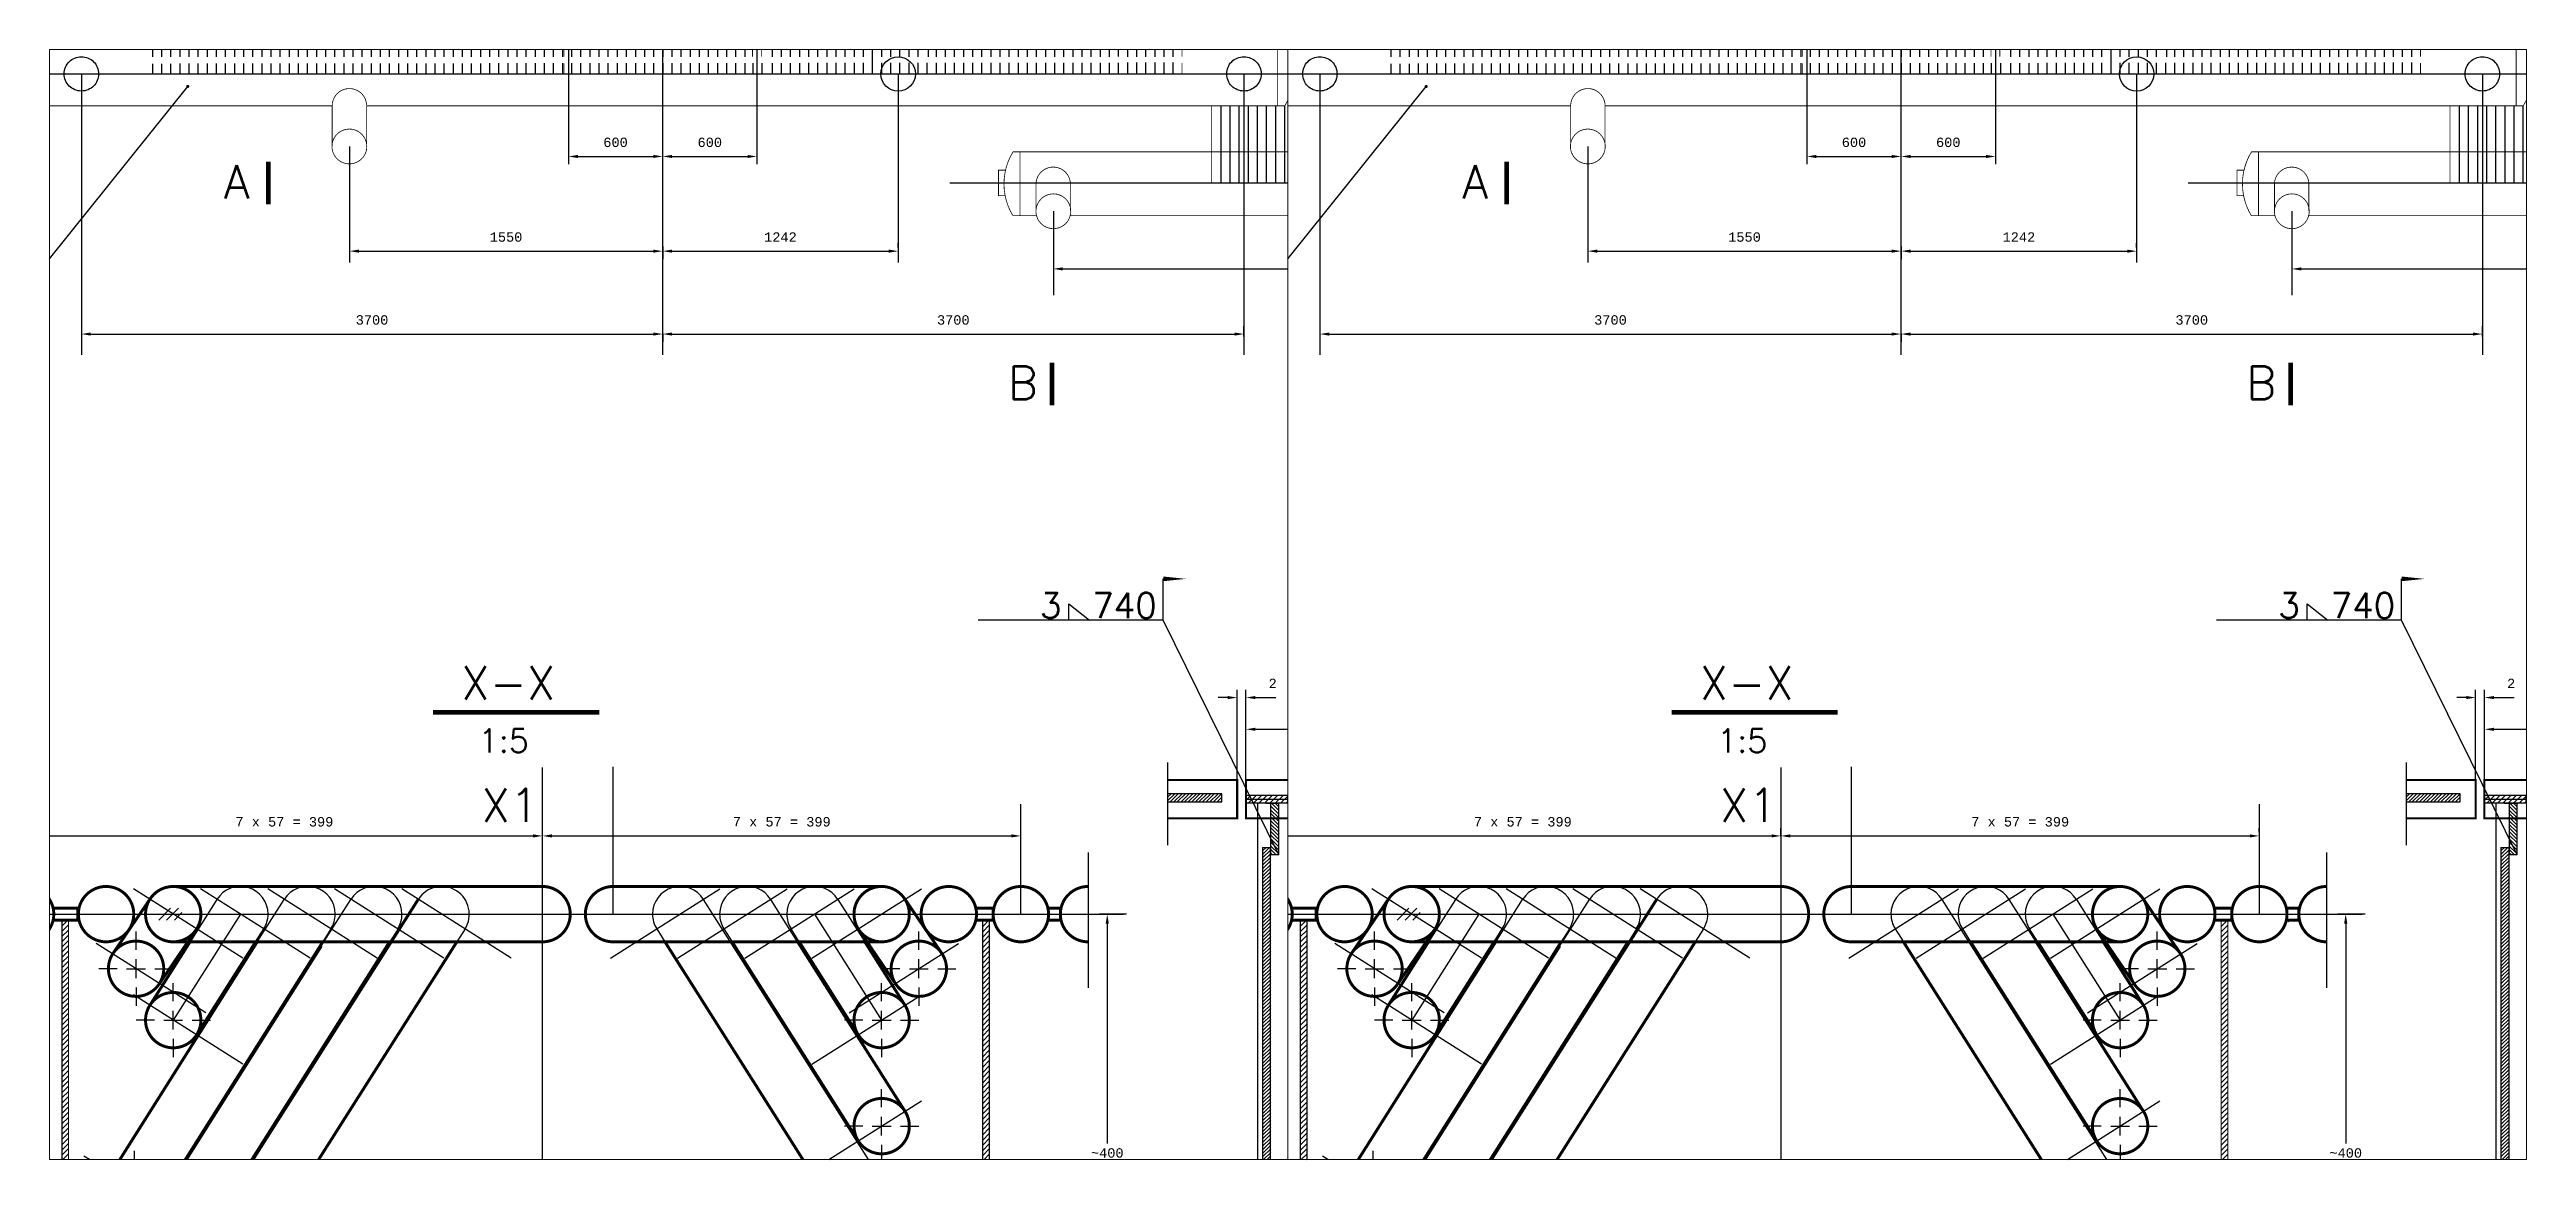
# Paper-space layout 'Arkusz1' of a CAD drawing. Extents: x -46 to 472, y -47 to 186.
# The model-space entities are those that its viewports show. They can reach past a viewport. Long polylines and large blocks are cut down to what shows.
import ezdxf
from ezdxf.enums import TextEntityAlignment as Align

# ---------------------------------------------------------------- set-up
doc = ezdxf.new("R2010")
doc.units = 0
doc.header["$MEASUREMENT"] = 0
doc.header["$PDMODE"] = 3
doc.linetypes.add('CENTERX2', pattern=[100, 62.5, -12.5, 12.5, -12.5])
doc.linetypes.add('DASHEDX2', pattern=[1.5, 1, -0.5])
doc.layers.get('0').update_dxf_attribs({"linetype": 'CONTINUOUS'})
doc.layers.get('DEFPOINTS').update_dxf_attribs({"linetype": 'CONTINUOUS'})
for name, color, linetype in [('LINIE', 7, 'DASHEDX2'), ('NUMERY-ODN', 2, 'CONTINUOUS'), ('PRZEKROJE', 4, 'CONTINUOUS'), ('ROZWINIECIE', 3, 'CONTINUOUS'), ('RURKI', 4, 'CONTINUOUS'), ('WYMIAR1', 7, 'CONTINUOUS'), ('X-X', 1, 'CONTINUOUS')]:
    doc.layers.add(name, color=color, linetype=linetype)
doc.styles.add('MONOTXT', font='monotxt')
doc.styles.add('ROMANS', font='romans')
doc.styles.get("Standard").update_dxf_attribs({"font": 'romans.shx'})
doc.dimstyles.new('KWA', dxfattribs={"dimscale": 20, "dimtxt": 3, "dimasz": 3, "dimexe": 2.5, "dimexo": 2.5, "dimgap": 1.5, "dimtad": 0, "dimtih": 1, "dimtoh": 1, "dimdsep": 46, "dimtxsty": 'Standard', "dimcen": -3, "dimdle": 1.25, "dimadec": 0, "dimazin": 0, "dimtfac": 0.75, "dimtofl": 0, "dimtmove": 2, "dimatfit": 3, "dimfxl": 0, "dimtvp": 1.5, "dimtolj": 1, "dimtzin": 12, "dimarcsym": 0})

# ---------------------------------------------------------------- blocks, each defined once
blk = doc.blocks.new('*X10')
at = {"color": 0, "linetype": 'Continuous'}
for p, q in [((20515.4, 2345), (20525.4, 2355)), ((20522.1, 2345), (20532.1, 2355)), ((20528.7, 2345), (20535, 2351.3))]:
    blk.add_line(p, q, dxfattribs=at)
blk = doc.blocks.new('*X11')
at = {"color": 0, "linetype": 'Continuous'}
for p, q in [((23824, 1990), (23854, 2020)), ((23824, 2005), (23839, 2020)), ((23824, 1975), (23859, 2009)), ((23824, 1960), (23859, 1994)), ((23824, 1944), (23859, 1979)), ((23824, 1929), (23859, 1964)), ((23824, 1914), (23859, 1948)), ((23824, 1898), (23859, 1933)), ((23824, 1883), (23859, 1918)), ((23824, 1868), (23859, 1902)), ((23824, 1853), (23859, 1887)), ((23824, 1837), (23859, 1872)), ((23824, 1822), (23859, 1857)), ((23824, 1807), (23859, 1841)), ((23824, 1791), (23859, 1826)), ((23824, 1776), (23859, 1811)), ((23824, 1761), (23859, 1795)), ((23824, 1745), (23859, 1780)), ((23824, 1730), (23859, 1765)), ((23824, 1715), (23859, 1750)), ((23824, 1700), (23859, 1734)), ((23824, 1684), (23859, 1719)), ((23824, 1669), (23859, 1704)), ((23824, 1654), (23859, 1688)), ((23824, 1638), (23859, 1673)), ((23824, 1623), (23859, 1658)), ((23824, 1608), (23859, 1642)), ((23824, 1593), (23859, 1627)), ((23824, 1577), (23859, 1612)), ((23824, 1562), (23859, 1597)), ((23824, 1547), (23859, 1581)), ((23824, 1531), (23859, 1566)), ((23824, 1516), (23859, 1551)), ((23824, 1501), (23859, 1535)), ((23824, 1486), (23859, 1520)), ((23824, 1470), (23859, 1505)), ((23824, 1455), (23859, 1490)), ((23824, 1440), (23859, 1474)), ((23824, 1424), (23859, 1459)), ((23824, 1409), (23859, 1444)), ((23824, 1394), (23859, 1428)), ((23824, 1379), (23859, 1413)), ((23824, 1363), (23859, 1398)), ((23824, 1348), (23859, 1383)), ((23824, 1333), (23859, 1367)), ((23824, 1317), (23859, 1352)), ((23824, 1302), (23859, 1337)), ((23824, 1287), (23859, 1321)), ((23824, 1272), (23859, 1306)), ((23824, 1256), (23859, 1291)), ((23824, 1241), (23859, 1276)), ((23824, 1226), (23859, 1260)), ((23824, 1210), (23859, 1245)), ((23824, 1195), (23859, 1230)), ((23824, 1180), (23859, 1214)), ((23824, 1164), (23859, 1199)), ((23824, 1149), (23859, 1184)), ((23824, 1134), (23859, 1168)), ((23824, 1119), (23859, 1153)), ((23824, 1103), (23859, 1138)), ((23824, 1088), (23859, 1123)), ((23824, 1073), (23859, 1107)), ((23824, 1057), (23859, 1092)), ((23824, 1042), (23859, 1077)), ((23824, 1027), (23859, 1061)), ((23824, 1012), (23859, 1046)), ((23824, 996), (23859, 1031)), ((23824, 981), (23859, 1016)), ((23824, 966), (23859, 1000)), ((23824, 950), (23859, 985)), ((23824, 935), (23859, 970)), ((23824, 920), (23859, 954)), ((23824, 905), (23859, 939)), ((23824, 889), (23859, 924)), ((23824, 874), (23859, 909)), ((23824, 859), (23859, 893)), ((23824, 843), (23859, 878)), ((23824, 828), (23859, 863)), ((23824, 813), (23859, 847)), ((23824, 798), (23859, 832)), ((23824, 782), (23859, 817)), ((23824, 767), (23859, 802)), ((23824, 752), (23859, 786)), ((23824, 736), (23859, 771)), ((23824, 721), (23859, 756)), ((23824, 706), (23859, 740)), ((23824, 690), (23859, 725)), ((23824, 675), (23859, 710)), ((23824, 660), (23859, 695)), ((23824, 645), (23859, 679)), ((23824, 629), (23859, 664)), ((23824, 614), (23859, 649)), ((23824, 599), (23859, 633)), ((23824, 583), (23859, 618)), ((23824, 568), (23859, 603)), ((23824, 553), (23859, 587)), ((23824, 538), (23859, 572)), ((23824, 522), (23859, 557)), ((23824, 507), (23859, 542)), ((23824, 492), (23859, 526)), ((23824, 476), (23859, 511)), ((23824, 461), (23859, 496)), ((23824, 446), (23859, 480)), ((23824, 431), (23859, 465)), ((23824, 415), (23859, 450)), ((23824, 400), (23859, 435)), ((23824, 385), (23859, 419)), ((23824, 369), (23859, 404)), ((23826, 356), (23859, 389)), ((23842, 356), (23859, 373)), ((23857, 356), (23859, 358))]:
    blk.add_line(p, q, dxfattribs=at)
blk = doc.blocks.new('*X9')
at = {"color": 0, "linetype": 'Continuous'}
for p, q in [((22629.8, 2351.3), (22635, 2356.5)), ((22631.7, 2346.5), (22641.7, 2356.5)), ((22638.3, 2346.5), (22648.3, 2356.5)), ((22644.9, 2346.5), (22654.9, 2356.5)), ((22651.6, 2346.5), (22661.6, 2356.5)), ((22658.2, 2346.5), (22668.2, 2356.5)), ((22664.8, 2346.5), (22674.8, 2356.5)), ((22671.4, 2346.5), (22679.8, 2354.9)), ((22678.1, 2346.5), (22679.8, 2348.3))]:
    blk.add_line(p, q, dxfattribs=at)
blk = doc.blocks.new('*X12')
at = {"color": 0, "linetype": 'Continuous'}
for p, q in [((23893, 2161), (23858, 2196)), ((23893, 2146), (23858, 2180)), ((23893, 2130), (23858, 2165)), ((23893, 2115), (23858, 2150)), ((23893, 2100), (23858, 2134)), ((23893, 2085), (23858, 2119)), ((23893, 2069), (23858, 2104)), ((23893, 2176), (23862, 2207)), ((23893, 2192), (23878, 2207)), ((23893, 2207), (23893, 2207)), ((23893, 2054), (23858, 2089)), ((23893, 2039), (23858, 2073)), ((23893, 2023), (23858, 2058)), ((23893, 2008), (23858, 2043)), ((23893, 1993), (23858, 2027)), ((23882, 1988), (23858, 2012)), ((23867, 1988), (23858, 1997))]:
    blk.add_line(p, q, dxfattribs=at)
blk = doc.blocks.new('*X13')
at = {"color": 0, "linetype": 'Continuous'}
for p, q in [((27495, 2213), (27475, 2233)), ((27480, 2213), (27475, 2218)), ((27511, 2213), (27476, 2247)), ((27526, 2213), (27491, 2247)), ((27541, 2213), (27507, 2247)), ((27557, 2213), (27522, 2247)), ((27572, 2213), (27537, 2247)), ((27587, 2213), (27553, 2247)), ((27602, 2213), (27568, 2247)), ((27618, 2213), (27583, 2247)), ((27633, 2213), (27598, 2247)), ((27648, 2213), (27614, 2247)), ((27664, 2213), (27629, 2247)), ((27679, 2213), (27644, 2247)), ((27694, 2213), (27660, 2247)), ((27705, 2217), (27675, 2247)), ((27705, 2233), (27690, 2247))]:
    blk.add_line(p, q, dxfattribs=at)
blk = doc.blocks.new('*D206')
at = {"color": 0, "linetype": 'ByBlock'}
for p, q in [((16343, 2260), (16343, 2023)), ((16403, 2073), (19983, 2073)), ((20043, 2077), (20043, 2023))]:
    blk.add_line(p, q, dxfattribs=at)
for points in [[(16403, 2083), (16403, 2063), (16343, 2073)], [(19983, 2083), (19983, 2063), (20043, 2073)]]:
    blk.add_solid(points, dxfattribs=at)
at = {"layer": 'DEFPOINTS', "color": 0, "linetype": 'ByBlock'}
for p in [(16343, 2310), (20043, 2127), (20043, 2073)]:
    blk.add_point(p, dxfattribs=at)
at = {"color": 0, "linetype": 'ByBlock', "style": 'MONOTXT'}
blk.add_text('3700', height=60, dxfattribs=at).set_placement((18193, 2163), align=Align.MIDDLE_CENTER)
blk = doc.blocks.new('*D205')
at = {"color": 0, "linetype": 'ByBlock'}
for p, q in [((20043, 2077), (20043, 2023)), ((20103, 2073), (23683, 2073)), ((23743, 2057), (23743, 2123))]:
    blk.add_line(p, q, dxfattribs=at)
for points in [[(20103, 2083), (20103, 2063), (20043, 2073)], [(23683, 2083), (23683, 2063), (23743, 2073)]]:
    blk.add_solid(points, dxfattribs=at)
at = {"layer": 'DEFPOINTS', "color": 0, "linetype": 'ByBlock'}
for p in [(20043, 2127), (23743, 2073), (23743, 2007)]:
    blk.add_point(p, dxfattribs=at)
at = {"color": 0, "linetype": 'ByBlock', "style": 'MONOTXT'}
blk.add_text('3700', height=60, dxfattribs=at).set_placement((21893, 2163), align=Align.MIDDLE_CENTER)
blk = doc.blocks.new('*D204')
at = {"color": 0, "linetype": 'ByBlock'}
for p, q in [((18049, 2643), (18049, 2551)), ((18109, 2601), (19983, 2601)), ((20043, 2630), (20043, 2551))]:
    blk.add_line(p, q, dxfattribs=at)
for points in [[(18109, 2611), (18109, 2591), (18049, 2601)], [(19983, 2611), (19983, 2591), (20043, 2601)]]:
    blk.add_solid(points, dxfattribs=at)
at = {"layer": 'DEFPOINTS', "color": 0, "linetype": 'ByBlock'}
for p in [(18049, 2693), (20043, 2680), (20043, 2601)]:
    blk.add_point(p, dxfattribs=at)
at = {"color": 0, "linetype": 'ByBlock', "style": 'MONOTXT'}
blk.add_text('1550', height=60, dxfattribs=at).set_placement((19046, 2691), align=Align.MIDDLE_CENTER)
blk = doc.blocks.new('*D203')
at = {"color": 0, "linetype": 'ByBlock'}
for p, q in [((20043, 2630), (20043, 2551)), ((20103, 2601), (21482, 2601)), ((21542, 2624), (21542, 2651))]:
    blk.add_line(p, q, dxfattribs=at)
for points in [[(20103, 2611), (20103, 2591), (20043, 2601)], [(21482, 2611), (21482, 2591), (21542, 2601)]]:
    blk.add_solid(points, dxfattribs=at)
at = {"layer": 'DEFPOINTS', "color": 0, "linetype": 'ByBlock'}
for p in [(20043, 2680), (21542, 2601), (21542, 2574)]:
    blk.add_point(p, dxfattribs=at)
at = {"color": 0, "linetype": 'ByBlock', "style": 'MONOTXT'}
blk.add_text('1242', height=60, dxfattribs=at).set_placement((20792.5, 2691), align=Align.MIDDLE_CENTER)
blk = doc.blocks.new('*D202')
at = {"color": 0, "linetype": 'ByBlock'}
for p, q in [((19443, 3170), (19443, 3154)), ((19503, 3204), (19983, 3204)), ((20043, 3239), (20043, 3254))]:
    blk.add_line(p, q, dxfattribs=at)
for points in [[(19503, 3214), (19503, 3194), (19443, 3204)], [(19983, 3214), (19983, 3194), (20043, 3204)]]:
    blk.add_solid(points, dxfattribs=at)
at = {"layer": 'DEFPOINTS', "color": 0, "linetype": 'ByBlock'}
for p in [(19443, 3220), (20043, 3204), (20043, 3189)]:
    blk.add_point(p, dxfattribs=at)
at = {"color": 0, "linetype": 'ByBlock', "style": 'MONOTXT'}
blk.add_text('600', height=60, dxfattribs=at).set_placement((19743, 3294), align=Align.MIDDLE_CENTER)
blk = doc.blocks.new('*D201')
at = {"color": 0, "linetype": 'ByBlock'}
for p, q in [((20043, 3239), (20043, 3254)), ((20103, 3204), (20583, 3204)), ((20643, 3170), (20643, 3154))]:
    blk.add_line(p, q, dxfattribs=at)
for points in [[(20103, 3214), (20103, 3194), (20043, 3204)], [(20583, 3214), (20583, 3194), (20643, 3204)]]:
    blk.add_solid(points, dxfattribs=at)
at = {"layer": 'DEFPOINTS', "color": 0, "linetype": 'ByBlock'}
for p in [(20043, 3189), (20643, 3220), (20643, 3204)]:
    blk.add_point(p, dxfattribs=at)
at = {"color": 0, "linetype": 'ByBlock', "style": 'MONOTXT'}
blk.add_text('600', height=60, dxfattribs=at).set_placement((20343, 3294), align=Align.MIDDLE_CENTER)
blk = doc.blocks.new('*D200')
at = {"color": 0, "linetype": 'ByBlock'}
for p, q in [((22530, 2472), (22530, 2438)), ((22590, 2488), (26783, 2488)), ((26843, 2506), (26843, 2438))]:
    blk.add_line(p, q, dxfattribs=at)
for points in [[(22590, 2498), (22590, 2478), (22530, 2488)], [(26783, 2498), (26783, 2478), (26843, 2488)]]:
    blk.add_solid(points, dxfattribs=at)
at = {"layer": 'DEFPOINTS', "color": 0, "linetype": 'ByBlock'}
for p in [(26843, 2556), (22530, 2522), (26843, 2488)]:
    blk.add_point(p, dxfattribs=at)
at = {"color": 0, "linetype": 'ByBlock', "style": 'MONOTXT'}
blk.add_text('4300', height=60, dxfattribs=at).set_placement((24686.5, 2578), align=Align.MIDDLE_CENTER)
blk = doc.blocks.new('*D196')
at = {"color": 0, "linetype": 'ByBlock'}
for p, q in [((22996, -1621), (22823, -1621)), ((22873, -1681), (22873, -3082)), ((22873, -4603), (22873, -3202)), ((22951, -4663), (22823, -4663))]:
    blk.add_line(p, q, dxfattribs=at)
for points in [[(22863, -1681), (22883, -1681), (22873, -1621)], [(22863, -4603), (22883, -4603), (22873, -4663)]]:
    blk.add_solid(points, dxfattribs=at)
at = {"layer": 'DEFPOINTS', "color": 0, "linetype": 'ByBlock'}
for p in [(23046, -1621), (22873, -4663), (23001, -4663)]:
    blk.add_point(p, dxfattribs=at)
at = {"color": 0, "linetype": 'ByBlock', "style": 'MONOTXT'}
blk.add_text('~400', height=60, dxfattribs=at).set_placement((22873, -3142), align=Align.MIDDLE_CENTER)
blk = doc.blocks.new('*D195')
at = {"color": 0, "linetype": 'ByBlock'}
for p, q in [((15991, -1100), (15991, -1073)), ((19278, -1127), (19278, -1073)), ((16051, -1123), (19218, -1123))]:
    blk.add_line(p, q, dxfattribs=at)
for points in [[(16051, -1113), (16051, -1133), (15991, -1123)], [(19218, -1113), (19218, -1133), (19278, -1123)]]:
    blk.add_solid(points, dxfattribs=at)
at = {"layer": 'DEFPOINTS', "color": 0, "linetype": 'ByBlock'}
for p in [(15991, -1150), (19278, -1123), (19278, -1177)]:
    blk.add_point(p, dxfattribs=at)
at = {"color": 0, "linetype": 'ByBlock', "style": 'MONOTXT'}
blk.add_text('7 x 57 = 399', height=60, dxfattribs=at).set_placement((17635, -1033), align=Align.MIDDLE_CENTER)
blk = doc.blocks.new('*D194')
at = {"color": 0, "linetype": 'ByBlock'}
for p, q in [((19278, -1127), (19278, -1073)), ((22323, -1100), (22323, -1073)), ((19338, -1123), (22263, -1123))]:
    blk.add_line(p, q, dxfattribs=at)
for points in [[(19338, -1113), (19338, -1133), (19278, -1123)], [(22263, -1113), (22263, -1133), (22323, -1123)]]:
    blk.add_solid(points, dxfattribs=at)
at = {"layer": 'DEFPOINTS', "color": 0, "linetype": 'ByBlock'}
for p in [(19278, -1177), (22323, -1123), (22323, -1150)]:
    blk.add_point(p, dxfattribs=at)
at = {"color": 0, "linetype": 'ByBlock', "style": 'MONOTXT'}
blk.add_text('7 x 57 = 399', height=60, dxfattribs=at).set_placement((20801, -1033), align=Align.MIDDLE_CENTER)
blk = doc.blocks.new('*D177')
at = {"color": 0, "linetype": 'ByBlock'}
for p, q in [((23640, -242), (23580, -242)), ((23700, -363), (23700, -192)), ((23756, -384), (23756, -192)), ((23816, -242), (23876, -242)), ((23876, -242), (23946, -242))]:
    blk.add_line(p, q, dxfattribs=at)
for points in [[(23640, -232), (23640, -252), (23700, -242)], [(23816, -232), (23816, -252), (23756, -242)]]:
    blk.add_solid(points, dxfattribs=at)
at = {"layer": 'DEFPOINTS', "color": 0, "linetype": 'ByBlock'}
for p in [(23756, -242), (23700, -413), (23756, -434)]:
    blk.add_point(p, dxfattribs=at)
at = {"color": 0, "linetype": 'ByBlock', "style": 'MONOTXT'}
blk.add_text('2', height=60, dxfattribs=at).set_placement((23926, -152), align=Align.MIDDLE_CENTER)
blk = doc.blocks.new('*D176')
at = {"color": 0, "linetype": 'ByBlock'}
for p, q in [((23816, -444), (29088, -444)), ((29148, -394), (29148, -394)), ((23756, -494), (23756, -494))]:
    blk.add_line(p, q, dxfattribs=at)
for points in [[(23816, -434), (23816, -454), (23756, -444)], [(29088, -434), (29088, -454), (29148, -444)]]:
    blk.add_solid(points, dxfattribs=at)
at = {"layer": 'DEFPOINTS', "color": 0, "linetype": 'ByBlock'}
for p in [(23756, -444), (29148, -444), (29148, -444)]:
    blk.add_point(p, dxfattribs=at)
at = {"color": 0, "linetype": 'ByBlock', "style": 'MONOTXT'}
blk.add_text('1300', height=60, dxfattribs=at).set_placement((26452, -354), align=Align.MIDDLE_CENTER)

msp = doc.modelspace()

# ---------------------------------------------------------------- linework, layer by layer
at = {"layer": 'LINIE', "linetype": 'CENTERX2'}
for p, q in [((20043, 1940), (20043, 9262.29355)), ((20043, 3839.55), (20043, 4260)), ((20043, 3730), (20043, 3798.28342))]:
    msp.add_line(p, q, dxfattribs=at)
at = {"layer": 'LINIE', "linetype": 'Continuous'}
for p, q in [((14200, 3730), (24233, 3730)), ((21870.76279, 3035.93845), (31700.59073, 3035.93845)), ((23831.07725, -3871.26889), (23831.07725, -914.87569))]:
    msp.add_line(p, q, dxfattribs=at)
at = {"layer": 'LINIE', "linetype": 'DASHEDX2'}
for p, q in [((23257.3601, -656), (23257.3601, -1181)), ((23756.03815, -888.92809), (26402.11502, -888.92809))]:
    msp.add_line(p, q, dxfattribs=at)
at = {"layer": 'NUMERY-ODN'}
msp.add_line((15520, 1780), (17020, 3650), dxfattribs=at)
at = {"layer": 'NUMERY-ODN', "const_width": 10}
msp.add_lwpolyline([(17015, 3650, 1), (17025, 3650, 1)], format="xyb", close=True, dxfattribs=at)
at = {"layer": 'PRZEKROJE', "linetype": 'Continuous'}
for p, q in [((23257.3601, -854.98694), (23257.3601, -906.88214)), ((23602.3601, -854.98694), (23257.3601, -854.98694)), ((23257.3601, -906.88214), (23602.3601, -906.88214)), ((23602.3601, -906.88214), (23602.3601, -854.98694)), ((23882.45389, -888.92809), (23934.34909, -888.92809)), ((23912.45389, -914.87569), (23912.45389, -1243.36221)), ((23964.34909, -1243.36221), (23964.34909, -914.87569)), ((22750.72805, -1229.33477), (22750.72805, -2089.63686)), ((23861.07725, -1195.82329), (23912.97245, -1195.82329)), ((17371.00703, -1902.14658), (16674.0313, -1460.72861)), ((17206.07766, -1526.94131), (17034.72747, -1797.49424)), ((17503.87638, -1715.54717), (17101.5313, -1460.72861)), ((17462.22747, -1797.49424), (17633.57766, -1526.94131)), ((18226.00703, -1902.14658), (17529.0313, -1460.72861)), ((17887.12851, -1797.49424), (18058.4787, -1526.94131)), ((18650.90808, -1902.14658), (17953.93234, -1460.72861)), ((19079.50703, -1902.14658), (18382.5313, -1460.72861)), ((19710.947, -1902.14658), (20407.92274, -1460.72861)), ((20138.447, -1902.14658), (20835.42274, -1460.72861)), ((21585.87638, -3551.94131), (20303.37638, -1526.94131)), ((20902.22657, -1797.49424), (20730.87638, -1526.94131)), ((20860.57766, -1715.54717), (21262.92274, -1460.72861)), ((20993.447, -1902.14658), (21690.42274, -1460.72861)), ((21158.37638, -1526.94131), (21329.72657, -1797.49424)), ((15563.47859, -1621.24424), (22750.72805, -1621.24424)), ((17354.97702, -1621.24424), (16927.47702, -2296.24424)), ((17451.97657, -1797.49424), (17503.87638, -1715.54717)), ((17798.50703, -1902.14658), (17503.87638, -1715.54717)), ((17931.37638, -1715.54717), (17879.47657, -1797.49424)), ((18358.87638, -1715.54717), (18306.97657, -1797.49424)), ((20005.57766, -1715.54717), (20057.47747, -1797.49424)), ((20433.07766, -1715.54717), (20484.97747, -1797.49424)), ((20565.947, -1902.14658), (20860.57766, -1715.54717)), ((20912.47747, -1797.49424), (20860.57766, -1715.54717)), ((21009.47702, -1621.24424), (21436.97702, -2296.24424)), ((17134.45769, -2249.77919), (16437.48196, -1808.36122)), ((21229.99635, -2249.77919), (21926.97208, -1808.36122)), ((17371.00703, -2577.14658), (16674.0313, -2135.72861)), ((20993.447, -2577.14658), (21690.42274, -2135.72861)), ((20993.447, -3252.14658), (21690.42274, -2810.72861)), ((17055.97395, -3602.9883), (16358.99821, -3161.57033))]:
    msp.add_line(p, q, dxfattribs=at)
at = {"layer": 'PRZEKROJE', "color": 0, "linetype": 'Continuous'}
for p, q in [((16219.08243, -1698.08541), (16261.24652, -1655.92133)), ((16219.08243, -1664.93978), (16225.27798, -1658.74424)), ((16219.08243, -1731.23104), (16261.24652, -1689.06696)), ((16219.08243, -1764.37667), (16261.24652, -1722.21259)), ((22046.08346, -1664.93978), (22052.279, -1658.74424)), ((22080.15863, -1700.54993), (22122.32272, -1658.38584)), ((22080.15863, -1667.4043), (22088.81869, -1658.74424)), ((22080.15863, -1733.69556), (22122.32272, -1691.53147)), ((22080.15863, -1766.84119), (22122.32272, -1724.6771)), ((22507.65863, -1667.4043), (22516.31869, -1658.74424)), ((16219.08243, -1797.5223), (16261.24652, -1755.35822)), ((16219.08243, -1830.66793), (16261.24652, -1788.50385)), ((16219.08243, -1863.81356), (16261.24652, -1821.64948)), ((16219.08243, -1896.9592), (16261.24652, -1854.79511)), ((16219.08243, -1930.10483), (16261.24652, -1887.94074)), ((22080.15863, -1799.98682), (22122.32272, -1757.82273)), ((22080.15863, -1833.13245), (22122.32272, -1790.96836)), ((22080.15863, -1866.27808), (22122.32272, -1824.11399)), ((22080.15863, -1899.42371), (22122.32272, -1857.25962)), ((22080.15863, -1932.56934), (22122.32272, -1890.40525)), ((16219.08243, -1963.25046), (16261.24652, -1921.08637)), ((16219.08243, -1996.39609), (16261.24652, -1954.232)), ((16219.08243, -2029.54172), (16261.24652, -1987.37763)), ((16219.08243, -2062.68735), (16261.24652, -2020.52326)), ((22080.15863, -1965.71497), (22122.32272, -1923.55088)), ((22080.15863, -1998.8606), (22122.32272, -1956.69651)), ((22080.15863, -2032.00623), (22122.32272, -1989.84214)), ((22080.15863, -2065.15186), (22122.32272, -2022.98777)), ((16219.08243, -2095.83298), (16261.24652, -2053.66889)), ((16219.08243, -2128.97861), (16261.24652, -2086.81452)), ((16219.08243, -2162.12424), (16261.24652, -2119.96015)), ((16219.08243, -2195.26987), (16261.24652, -2153.10578)), ((16219.08243, -2228.4155), (16261.24652, -2186.25141)), ((22080.15863, -2098.29749), (22122.32272, -2056.1334)), ((22080.15863, -2131.44312), (22122.32272, -2089.27903)), ((22080.15863, -2164.58875), (22122.32272, -2122.42467)), ((22080.15863, -2197.73438), (22122.32272, -2155.5703)), ((22080.15863, -2230.88001), (22122.32272, -2188.71593)), ((16219.08243, -2261.56113), (16261.24652, -2219.39704)), ((16219.08243, -2294.70676), (16261.24652, -2252.54267)), ((16219.08243, -2327.85239), (16261.24652, -2285.6883)), ((16219.08243, -2360.99802), (16261.24652, -2318.83393)), ((16219.08243, -2394.14365), (16261.24652, -2351.97956)), ((22080.15863, -2264.02564), (22122.32272, -2221.86156)), ((22080.15863, -2297.17127), (22122.32272, -2255.00719)), ((22080.15863, -2330.3169), (22122.32272, -2288.15282)), ((22080.15863, -2363.46253), (22122.32272, -2321.29845)), ((22080.15863, -2396.60817), (22122.32272, -2354.44408)), ((16219.08243, -2427.28928), (16261.24652, -2385.12519)), ((16219.08243, -2460.43491), (16261.24652, -2418.27082)), ((16219.08243, -2493.58054), (16261.24652, -2451.41645)), ((16219.08243, -2526.72617), (16261.24652, -2484.56208)), ((16219.08243, -2559.8718), (16261.24652, -2517.70771)), ((22080.15863, -2429.7538), (22122.32272, -2387.58971)), ((22080.15863, -2462.89943), (22122.32272, -2420.73534)), ((22080.15863, -2496.04506), (22122.32272, -2453.88097)), ((22080.15863, -2529.19069), (22122.32272, -2487.0266)), ((22080.15863, -2562.33632), (22122.32272, -2520.17223)), ((16219.08243, -2593.01743), (16261.24652, -2550.85335)), ((16219.08243, -2626.16306), (16261.24652, -2583.99898)), ((16219.08243, -2659.30869), (16261.24652, -2617.14461)), ((16219.08243, -2692.45432), (16261.24652, -2650.29024)), ((22080.15863, -2595.48195), (22122.32272, -2553.31786)), ((22080.15863, -2628.62758), (22122.32272, -2586.46349)), ((22080.15863, -2661.77321), (22122.32272, -2619.60912)), ((22080.15863, -2694.91884), (22122.32272, -2652.75475)), ((16219.08243, -2725.59995), (16261.24652, -2683.43587)), ((16219.08243, -2758.74558), (16261.24652, -2716.5815)), ((16219.08243, -2791.89122), (16261.24652, -2749.72713)), ((16219.08243, -2825.03685), (16261.24652, -2782.87276)), ((16219.08243, -2858.18248), (16261.24652, -2816.01839)), ((22080.15863, -2728.06447), (22122.32272, -2685.90038)), ((22080.15863, -2761.2101), (22122.32272, -2719.04601)), ((22080.15863, -2794.35573), (22122.32272, -2752.19164)), ((22080.15863, -2827.50136), (22122.32272, -2785.33727)), ((22080.15863, -2860.64699), (22122.32272, -2818.4829)), ((16219.08243, -2891.32811), (16261.24652, -2849.16402)), ((16219.08243, -2924.47374), (16261.24652, -2882.30965)), ((16219.08243, -2957.61937), (16261.24652, -2915.45528)), ((16219.08243, -2990.765), (16261.24652, -2948.60091)), ((16219.08243, -3023.91063), (16261.24652, -2981.74654)), ((22080.15863, -2893.79262), (22122.32272, -2851.62853)), ((22080.15863, -2926.93825), (22122.32272, -2884.77416)), ((22080.15863, -2960.08388), (22122.32272, -2917.91979)), ((22080.15863, -2993.22951), (22122.32272, -2951.06542)), ((22080.15863, -3026.37514), (22122.32272, -2984.21105)), ((16219.08243, -3057.05626), (16261.24652, -3014.89217)), ((16219.08243, -3090.20189), (16261.24652, -3048.0378)), ((16219.08243, -3123.34752), (16261.24652, -3081.18343)), ((16219.08243, -3156.49315), (16261.24652, -3114.32906)), ((16219.08243, -3189.63878), (16261.24652, -3147.47469)), ((22080.15863, -3059.52077), (22122.32272, -3017.35668)), ((22080.15863, -3092.6664), (22122.32272, -3050.50232)), ((22080.15863, -3125.81203), (22122.32272, -3083.64795)), ((22080.15863, -3158.95766), (22122.32272, -3116.79358)), ((22080.15863, -3192.10329), (22122.32272, -3149.93921)), ((16219.08243, -3222.78441), (16261.24652, -3180.62032)), ((16219.08243, -3255.93004), (16261.24652, -3213.76595)), ((22080.15863, -3225.24892), (22122.32272, -3183.08484)), ((22080.15863, -3258.39455), (22122.32272, -3216.23047))]:
    msp.add_line(p, q, dxfattribs=at)
at = {"layer": 'PRZEKROJE'}
msp.add_line((18784.87638, -1715.54717), (18732.97657, -1797.49424), dxfattribs=at)
at = {"layer": 'PRZEKROJE', "linetype": 'Continuous', "const_width": 18.75}
for points in [[(15814.72859, -1621.24424, 1), (16167.22859, -1621.24424, 1)], [(16676.22702, -1621.24424, -1), (16323.72702, -1621.24424, -1)], [(17103.72702, -1621.24424, -1), (16751.22702, -1621.24424, -1)], [(21260.72702, -1621.24424, 1), (21613.22702, -1621.24424, 1)], [(21688.22702, -1621.24424, 1), (22040.72702, -1621.24424, 1)], [(22146.97805, -1621.24424, 1), (22499.47805, -1621.24424, 1)], [(16867.17768, -1968.87684, -1), (16514.67768, -1968.87684, -1)], [(21497.27636, -1968.87684, 1), (21849.77636, -1968.87684, 1)], [(17103.72702, -2296.24424, -1), (16751.22702, -2296.24424, -1)], [(21260.72702, -2296.24424, 1), (21613.22702, -2296.24424, 1)], [(21260.72702, -2971.24424, 1), (21613.22702, -2971.24424, 1)], [(16857.62806, -3365.74424, -1), (16505.12806, -3365.74424, -1)]]:
    msp.add_lwpolyline(points, format="xyb", close=True, dxfattribs=at)
for points in [[(16163.48363, -1583.74424), (16319.97702, -1583.74424), (16319.97702, -1583.74424), (16319.97702, -1658.74424), (16169.97702, -1658.74424)], [(16778.57766, -1526.94131), (16542.02832, -1874.57392)], [(16778.57766, -4218.94131), (18487.07766, -1526.94131)], [(19278.47702, -1444.99424), (16927.47702, -1444.99424)], [(19726.97702, -1444.99424), (21436.97702, -1444.99424)], [(21585.87638, -1526.94131), (21822.42572, -1874.57392)], [(22036.69146, -1583.74424), (22146.97805, -1583.74424), (22146.97805, -1583.74424), (22146.97805, -1658.74424), (22036.69146, -1658.74424)], [(22495.44249, -1583.74424), (22574.47805, -1583.74424), (22574.47805, -1583.74424), (22574.47805, -1658.74424), (22495.44249, -1658.74424)], [(16839.82704, -2063.17977), (17076.37638, -1715.54717)], [(21524.627, -2063.17977), (21288.07766, -1715.54717)], [(16532.4787, -3271.44131), (17445.72774, -1823.54644)], [(17034.72747, -1797.49424), (16778.57766, -2201.94131)], [(16778.57766, -3551.94131), (17870.62878, -1823.54644)], [(17879.47657, -1797.49424), (16830.27742, -3460.04717)], [(16927.47702, -1797.49424), (17879.47657, -1797.49424)], [(17076.37638, -2390.54717), (17451.97657, -1797.49424)], [(18732.97657, -1797.49424), (17076.37638, -4407.54717)], [(18304.37761, -1797.49424), (17076.37638, -3740.54717)], [(17445.72774, -1823.54644), (17462.22747, -1797.49424)], [(17879.47657, -1797.49424), (19278.47702, -1797.49424)], [(20484.97747, -1797.49424), (19726.97702, -1797.49424)], [(20057.47747, -1797.49424), (21288.07766, -3740.54717)], [(21436.97702, -1797.49424), (20484.97747, -1797.49424)], [(20484.97747, -1797.49424), (21288.07766, -3065.54717)], [(20918.7263, -1823.54644), (20902.22657, -1797.49424)], [(21288.07766, -2390.54717), (20912.47747, -1797.49424)], [(21585.87638, -2876.94131), (20918.7263, -1823.54644)], [(21329.72657, -1797.49424), (21585.87638, -2201.94131)]]:
    msp.add_lwpolyline(points, dxfattribs=at)
at = {"layer": 'PRZEKROJE', "linetype": 'Continuous'}
for points, const_width in [([(19278.47702, -1444.99424, -0.4142135624), (19454.72702, -1621.24424, -1)], 18.75), ([(19726.97702, -1444.99424, 0.4142135624), (19550.72702, -1621.24424, 1)], 18.75), ([(22750.72805, -1444.99424, 0.4142135624), (22574.47805, -1621.24424, 1)], 18.75), ([(22122.32272, -1658.74424), (22122.32272, -4516.57809, -0.4142135624), (21975.49248, -4663.40832), (16365.91266, -4663.40832, -0.4142135624), (16219.08243, -4516.57809), (16219.08243, -1658.74424)], 7.5), ([(22080.15863, -1658.74424), (22080.15863, -4516.57809, -0.4142135624), (21975.49248, -4621.24424), (16365.91266, -4621.24424, -0.4142135624), (16261.24652, -4516.57809), (16261.24652, -1658.74424)], 7.5), ([(19454.72702, -1621.24424, -0.4142135624), (19278.47702, -1797.49424, -1)], 18.75), ([(19550.72702, -1621.24424, 0.4142135624), (19726.97702, -1797.49424, 1)], 18.75), ([(22574.47805, -1621.24424, 0.4142135624), (22750.72805, -1797.49424, 1)], 18.75)]:
    msp.add_lwpolyline(points, format="xyb", dxfattribs=dict(at, const_width=const_width))
for centre, start, end in [((17354.97702, -1621.24424), 360, 147.652556501), ((17782.47702, -1621.24424), 360, 147.652556501), ((18207.37806, -1621.24424), 360, 147.652556501), ((18635.97702, -1621.24424), 327.652556501, 147.652556501), ((20154.47702, -1621.24424), 32.347443499, 180), ((20581.97702, -1621.24424), 32.347443499, 180), ((21009.47702, -1621.24424), 32.347443499, 180), ((17354.97702, -1621.24424), 327.652556501, 0), ((17782.47702, -1621.24424), 327.652556501, 0), ((18207.37806, -1621.24424), 327.652556501, 0), ((19276.97702, -1621.24424), 327.652556501, 0), ((20154.47702, -1621.24424), 180, 212.347443499), ((20581.97702, -1621.24424), 180, 212.347443499), ((21009.47702, -1621.24424), 180, 212.347443499)]:
    msp.add_arc(centre, 176.25, start, end, dxfattribs=at)
at = {"layer": 'ROZWINIECIE'}
for p, q in [((16795, 4790), (16795, 3839.55)), ((16853, 4790), (16853, 3839.55)), ((16911, 4790), (16911, 3839.55)), ((16969, 4790), (16969, 3839.55)), ((17027, 4790), (17027, 3839.55)), ((17085, 4790), (17085, 3839.55)), ((17143, 4790), (17143, 3839.55)), ((17201, 4790), (17201, 3839.55)), ((17375, 4790), (17375, 3839.55)), ((17433, 4790), (17433, 3839.55)), ((17491, 4790), (17491, 3839.55)), ((17549, 4790), (17549, 3839.55)), ((17607, 4790), (17607, 3839.55)), ((17665, 4790), (17665, 3839.55)), ((17723, 4790), (17723, 3839.55)), ((17781, 4790), (17781, 3839.55)), ((17839, 4790), (17839, 3839.55)), ((17897, 4790), (17897, 3839.55)), ((17955, 4790), (17955, 3839.55)), ((18013, 4790), (18013, 3839.55)), ((18071, 4790), (18071, 3839.55)), ((18129, 4790), (18129, 3839.55)), ((18187, 4790), (18187, 3839.55)), ((18245, 4790), (18245, 3839.55)), ((18303, 4790), (18303, 3839.55)), ((18361, 4790), (18361, 3839.55)), ((18535, 4790), (18535, 3839.55)), ((18593, 4790), (18593, 3839.55)), ((18651, 4790), (18651, 3839.55)), ((18709, 4790), (18709, 3839.55)), ((18767, 4790), (18767, 3839.55)), ((19115, 4790), (19115, 3839.55)), ((19173, 4790), (19173, 3839.55)), ((19231, 4790), (19231, 3839.55)), ((19289, 4790), (19289, 3839.55)), ((19347, 4790), (19347, 3839.55)), ((19405, 4790), (19405, 3839.55)), ((19463, 4790), (19463, 3839.55)), ((19521, 4790), (19521, 3839.55)), ((19637, 4790), (19637, 3839.55)), ((20565, 4790), (20565, 3839.55)), ((20739, 4790), (20739, 3839.55)), ((20797, 4790), (20797, 3839.55)), ((20855, 4790), (20855, 3839.55)), ((20913, 4790), (20913, 3839.55)), ((20971, 4790), (20971, 3839.55)), ((21319, 4790), (21319, 3839.55)), ((21377, 4790), (21377, 3730)), ((21435, 4790), (21435, 3839.55)), ((21493, 4790), (21493, 3839.55)), ((21551, 4790), (21551, 3839.55)), ((21733, 4790), (21733, 3839.55)), ((21783, 4790), (21783, 3839.55)), ((21841, 4790), (21841, 3839.55)), ((21899, 4790), (21899, 3839.55)), ((21957, 4790), (21957, 3839.55)), ((22015, 4790), (22015, 3839.55)), ((22073, 4790), (22073, 3839.55)), ((22131, 4790), (22131, 3839.55)), ((22189, 4790), (22189, 3839.55)), ((22247, 4790), (22247, 3839.55)), ((22305, 4790), (22305, 3839.55)), ((22363, 4790), (22363, 3839.55)), ((22421, 4790), (22421, 3839.55)), ((22479, 4790), (22479, 3839.55)), ((22537, 4790), (22537, 3839.55)), ((22595, 4790), (22595, 3839.55)), ((22653, 4790), (22653, 3839.55)), ((22711, 4790), (22711, 3839.55)), ((22885, 4790), (22885, 3839.55)), ((22943, 4790), (22943, 3840)), ((23001, 4790), (23001, 3839.55)), ((23059, 4790), (23059, 3839.55)), ((23117, 4790), (23117, 3839.55)), ((23175, 4790), (23175, 3839.55)), ((23233, 4790), (23233, 3839.55)), ((23291, 4790), (23291, 3839.55)), ((19695, 4610), (19695, 3839.55)), ((19753, 4610), (19753, 3839.55)), ((19811, 4610), (19811, 3839.55)), ((19869, 4610), (19869, 3839.55)), ((19927, 4610), (19927, 3839.55)), ((19985, 4610), (19985, 3839.55)), ((20043, 4610), (20043, 3839.55)), ((20101, 4610), (20101, 3839.55)), ((20159, 4610), (20159, 3839.55)), ((20217, 4610), (20217, 3839.55)), ((20275, 4610), (20275, 3839.55)), ((20333, 4610), (20333, 3839.55)), ((20391, 4610), (20391, 3839.55)), ((17259, 4260), (17259, 3839.55)), ((17317, 4260), (17317, 3839.55)), ((18419, 4260), (18419, 3839.55)), ((18477, 4260), (18477, 3839.55)), ((18825, 4260), (18825, 3839.55)), ((18883, 4260), (18883, 3839.55)), ((18941, 4260), (18941, 3839.55)), ((18999, 4260), (18999, 3839.55)), ((19057, 4260), (19057, 3839.55)), ((19579, 4260), (19579, 3839.55)), ((20449, 4260), (20449, 3839.55)), ((20507, 4260), (20507, 3839.55)), ((21029, 4260), (21029, 3839.55)), ((21087, 4260), (21087, 3839.55)), ((21145, 4260), (21145, 3839.55)), ((21203, 4260), (21203, 3839.55)), ((21261, 4260), (21261, 3839.55)), ((21609, 4261), (21609, 3839.55)), ((21667, 4261), (21667, 3839.55)), ((22769, 4260), (22769, 3839.55)), ((22827, 4260), (22827, 3839.55)), ((16795, 3794.82154), (16795, 3730)), ((16853, 3794.88336), (16853, 3730)), ((16911, 3794.94518), (16911, 3730)), ((16969, 3795.007), (16969, 3730)), ((17027, 3795.06882), (17027, 3730)), ((17085, 3795.13064), (17085, 3730)), ((17143, 3795.19246), (17143, 3730)), ((17201, 3795.25428), (17201, 3730)), ((17259, 3795.3161), (17259, 3730)), ((17317, 3795.37791), (17317, 3730)), ((17375, 3795.43973), (17375, 3730)), ((17433, 3795.50155), (17433, 3730)), ((17491, 3795.56337), (17491, 3730)), ((17549, 3795.62519), (17549, 3730)), ((17607, 3795.68701), (17607, 3730)), ((17665, 3795.74883), (17665, 3730)), ((17723, 3795.81065), (17723, 3730)), ((17781, 3795.87247), (17781, 3730)), ((17839, 3795.93429), (17839, 3730)), ((17897, 3795.99611), (17897, 3730)), ((17955, 3796.05793), (17955, 3730)), ((18013, 3796.11974), (18013, 3730)), ((18071, 3796.18156), (18071, 3730)), ((18129, 3796.24338), (18129, 3730)), ((18187, 3796.3052), (18187, 3730)), ((18245, 3796.36702), (18245, 3730)), ((18303, 3796.42884), (18303, 3730)), ((18361, 3796.49066), (18361, 3730)), ((18419, 3796.55248), (18419, 3730)), ((18477, 3796.6143), (18477, 3730)), ((18535, 3796.67612), (18535, 3730)), ((18593, 3796.73794), (18593, 3730)), ((18651, 3796.79976), (18651, 3730)), ((18709, 3796.86157), (18709, 3730)), ((18767, 3796.92339), (18767, 3730)), ((18825, 3796.98521), (18825, 3730)), ((18883, 3797.04703), (18883, 3730)), ((18941, 3797.10885), (18941, 3730)), ((18999, 3797.17067), (18999, 3730)), ((19057, 3797.23249), (19057, 3730)), ((19115, 3797.29431), (19115, 3730)), ((19173, 3797.35613), (19173, 3730)), ((19231, 3797.41795), (19231, 3730)), ((19289, 3797.47977), (19289, 3730)), ((19347, 3797.54159), (19347, 3730)), ((19405, 3797.6034), (19405, 3730)), ((19463, 3797.66522), (19463, 3730)), ((19521, 3797.72704), (19521, 3730)), ((19579, 3797.78886), (19579, 3730)), ((19637, 3797.85068), (19637, 3730)), ((19695, 3797.9125), (19695, 3730)), ((19753, 3797.97432), (19753, 3730)), ((19811, 3798.03614), (19811, 3730)), ((19869, 3798.09796), (19869, 3730)), ((19927, 3798.15978), (19927, 3730)), ((19985, 3798.2216), (19985, 3730)), ((20043, 3798.28342), (20043, 3730)), ((20101, 3798.34524), (20101, 3730)), ((20159, 3798.40705), (20159, 3730)), ((20217, 3798.46887), (20217, 3730)), ((20275, 3798.53069), (20275, 3730)), ((20333, 3798.59251), (20333, 3730)), ((20391, 3798.65433), (20391, 3730)), ((20449, 3798.71615), (20449, 3730)), ((20507, 3798.77797), (20507, 3730)), ((20565, 3798.83979), (20565, 3730)), ((20616.57915, 3799.02525), (20616.57915, 3730)), ((20674.57915, 3799.08707), (20674.57915, 3730)), ((20739, 3799.02525), (20739, 3730)), ((20797, 3799.08707), (20797, 3730)), ((20855, 3799.14888), (20855, 3730)), ((20913, 3799.2107), (20913, 3730)), ((20971, 3799.27252), (20971, 3730)), ((21029, 3799.33434), (21029, 3730)), ((21087, 3799.39616), (21087, 3730)), ((21145, 3799.45798), (21145, 3730)), ((21203, 3799.5198), (21203, 3730)), ((21261, 3799.58162), (21261, 3730)), ((21319, 3799.64344), (21319, 3730)), ((21435, 3799.76708), (21435, 3730)), ((21493, 3799.8289), (21493, 3730)), ((21551, 3799.89071), (21551, 3730)), ((21609, 3799.95253), (21609, 3730)), ((21667, 3800.01435), (21667, 3730)), ((21725, 3800.07617), (21725, 3730)), ((21783, 3800.13799), (21783, 3730)), ((21841, 3800.19981), (21841, 3730)), ((21899, 3800.26163), (21899, 3730)), ((21957, 3800.32345), (21957, 3730)), ((22015, 3800.38527), (22015, 3730)), ((22073, 3800.44709), (22073, 3730)), ((22131, 3800.50891), (22131, 3730)), ((22189, 3800.57073), (22189, 3730)), ((22247, 3800.63254), (22247, 3730)), ((22305, 3800.69436), (22305, 3730)), ((22363, 3800.75618), (22363, 3730)), ((22421, 3800.818), (22421, 3730)), ((22479, 3800.87982), (22479, 3730)), ((22537, 3800.94164), (22537, 3730)), ((22595, 3801.00346), (22595, 3730)), ((22653, 3801.06528), (22653, 3730)), ((22711, 3801.1271), (22711, 3730)), ((22769, 3801.18892), (22769, 3730)), ((22827, 3801.25074), (22827, 3730)), ((22885, 3801.31256), (22885, 3730)), ((22943, 3800), (22943, 3730)), ((23001, 3801.43619), (23001, 3730)), ((23059, 3801.49801), (23059, 3730)), ((23117, 3801.55983), (23117, 3730)), ((23175, 3801.62165), (23175, 3730)), ((23233, 3801.68347), (23233, 3730)), ((23291, 3801.74529), (23291, 3730))]:
    msp.add_line(p, q, dxfattribs=at)
at = {"layer": 'ROZWINIECIE', "linetype": 'Continuous'}
for p, q in [((24059, 4260), (24059, 3035.93845)), ((16127.9, 3831.1), (16127.9, 3769.90934)), ((23595, 3526.8), (23595, 3035.93845)), ((23653, 3526.8), (23653, 3035.93845)), ((23711, 3526.8), (23711, 3035.93845)), ((23769, 3526.8), (23769, 3035.93845)), ((23827, 3526.8), (23827, 3035.93845)), ((23885, 3526.8), (23885, 3035.93845)), ((23943, 3526.8), (23943, 3035.93845)), ((24001, 3526.8), (24001, 3035.93845))]:
    msp.add_line(p, q, dxfattribs=at)
at = {"layer": 'ROZWINIECIE', "const_width": 5}
for points in [[(19414.5, 3839.55), (19414.5, 13543)], [(20614.5, 3840), (20614.5, 13543)], [(20671.5, 3840), (20671.5, 13543)], [(23349, 3840), (23349, 8100)], [(19414.5, 3730), (19414.5, 3797.61353)], [(23349, 3730), (23349, 3800)], [(23537, 3035.93845), (23537, 3526.8)]]:
    msp.add_lwpolyline(points, dxfattribs=at)
at = {"layer": 'ROZWINIECIE', "linetype": 'Continuous', "const_width": 5}
for points in [[(16127.9, 3526.8), (16082.39229, 3526.8, -0.2808331526), (16083, 3933.2), (16127.9, 3933.2)], [(23958.1, 3526.8), (24003.60771, 3526.8, 0.2808331526), (24003, 3933.2), (23958.1, 3933.2)], [(18158.55, 3526.8, 1), (17939.45, 3526.8, 1)], [(17940.52667, 3526.8), (16127.9, 3526.8, -0.2808331526)], [(23958.1, 3526.8), (18158.13863, 3526.8, -0.2808331526)], [(22317.9, 2826.8), (22272.39229, 2826.8, -0.2808331526), (22273, 3233.2), (22317.9, 3233.2)], [(22638.55, 3026.8, 1), (22419.45, 3026.8, 1)], [(22424.44421, 2826.8), (22317.9, 2826.8, -0.2808331526)], [(24394.38714, 2826.8), (22633.55579, 2826.8, -0.2387503227)]]:
    msp.add_lwpolyline(points, format="xyb", dxfattribs=at)
for points in [[(16127.9, 3525.8), (16127.9, 3729), (16127.9, 3933.2)], [(23958.1, 3525.8), (23958.1, 3729), (23958.1, 3933.2)], [(24050.46403, 3816.87689), (24095, 3816.87689), (24095, 3655), (24053, 3655)], [(17939.45, 3269.5), (17939.45, 3528.3954)], [(18158.55, 3269.5), (18158.55, 3526.02039)], [(22317.9, 3233.2), (31341.03403, 3233.2)], [(22317.9, 2825.8), (22317.9, 3029), (22317.9, 3233.2)], [(22225.53597, 3116.87689), (22181, 3116.87689), (22181, 2955), (22223, 2955)], [(22419.45, 2859.5), (22419.45, 3028.3954)], [(22638.55, 2859.5), (22638.55, 3026.02039)]]:
    msp.add_lwpolyline(points, dxfattribs=at)
for points in [[(17937.94121, 3267.63393, 1), (18159.54121, 3267.63393, 1)], [(22419.2, 2855, 1), (22640.8, 2855, 1)]]:
    msp.add_lwpolyline(points, format="xyb", close=True, dxfattribs=at)
at = {"layer": 'ROZWINIECIE', "linetype": 'DASHEDX2'}
for centre in [(16343, 3730), (23743, 3730)]:
    msp.add_circle(centre, 109.55, dxfattribs=at)
at = {"layer": 'ROZWINIECIE', "linetype": 'Continuous'}
msp.add_circle((21542, 3729.5), 109.55, dxfattribs=at)
at = {"layer": 'RURKI', "linetype": 'Continuous'}
for p, q in [((23756.03815, -766.97437), (23948.05039, -766.97437)), ((23760.524, -862.98049), (24020, -862.98049)), ((24020, -914.87569), (23760.524, -914.87569)), ((23934.34909, -915.54134), (23882.45389, -915.54134)), ((23916.2096, -914.87569), (23968.1048, -914.87569)), ((24020, -862.98049), (24020, -914.87569)), ((23861.07725, -1195.82329), (23861.07725, -3871.26889)), ((23964.34909, -1243.36221), (23912.45389, -1243.36221)), ((23912.97245, -3871.26889), (23912.97245, -1195.82329))]:
    msp.add_line(p, q, dxfattribs=at)
for points, const_width in [([(23257.3601, -1010.88181), (23699.8601, -1010.88181), (23699.8601, -766.97437), (23257.3601, -766.97437)], 12.975), ([(26399.88965, -1010.88181), (23756.03815, -1010.88181), (23756.03815, -766.97437), (26399.88965, -766.97437)], 12.9738)]:
    msp.add_lwpolyline(points, dxfattribs=dict(at, const_width=const_width))
at = {"layer": 'WYMIAR1'}
for p, q in [((19443, 3933.2), (19443, 3158)), ((20643, 3933.2), (20643, 3158)), ((16343, 3730), (16343, 1940)), ((21542, 3729.5), (21542, 2528)), ((23743, 3730), (23743, 1940)), ((18048.74121, 3267.63393), (18048.74121, 2528)), ((22530, 2855), (22530, 2320)), ((23229, 252), (23229, 514)), ((22628, 252), (22628, 354)), ((22628, 354), (22760, 252)), ((23229, 252), (22051, 252)), ((23964.34909, -1243.36221), (23229, 252)), ((23699.8601, -766.97437), (23699.8601, -199)), ((23756.03815, -766.97437), (23756.03815, -199)), ((19278.47702, -5753.89262), (19278.47702, -686.74424)), ((22323.22805, -1621.24424), (22323.22805, -920.74424)), ((16690.92768, -1848.87684), (16690.92768, -1732.62684)), ((21673.52636, -1848.87684), (21673.52636, -1732.62684)), ((22750.72805, -1621.24424), (22977.37806, -1621.24424)), ((16570.92768, -1968.87684), (16454.67768, -1968.87684)), ((16630.92768, -1968.87684), (16750.92768, -1968.87684)), ((16690.92768, -2028.87684), (16690.92768, -1908.87684)), ((16810.92768, -1968.87684), (16927.17768, -1968.87684)), ((21553.52636, -1968.87684), (21437.27636, -1968.87684)), ((21613.52636, -1968.87684), (21733.52636, -1968.87684)), ((21673.52636, -2028.87684), (21673.52636, -1908.87684)), ((21793.52636, -1968.87684), (21909.77636, -1968.87684)), ((16690.92768, -2088.87684), (16690.92768, -2205.12684)), ((16927.47702, -2176.24424), (16927.47702, -2059.99424)), ((21436.97702, -2176.24424), (21436.97702, -2059.99424)), ((21673.52636, -2088.87684), (21673.52636, -2205.12684)), ((16807.47702, -2296.24424), (16691.22702, -2296.24424)), ((16867.47702, -2296.24424), (16987.47702, -2296.24424)), ((16927.47702, -2356.24424), (16927.47702, -2236.24424)), ((17047.47702, -2296.24424), (17163.72702, -2296.24424)), ((21316.97702, -2296.24424), (21200.72702, -2296.24424)), ((21376.97702, -2296.24424), (21496.97702, -2296.24424)), ((21436.97702, -2356.24424), (21436.97702, -2236.24424)), ((21556.97702, -2296.24424), (21673.22702, -2296.24424)), ((16927.47702, -2416.24424), (16927.47702, -2532.49424)), ((21436.97702, -2416.24424), (21436.97702, -2532.49424)), ((21436.97702, -2851.24424), (21436.97702, -2734.99424)), ((21316.97702, -2971.24424), (21200.72702, -2971.24424)), ((21376.97702, -2971.24424), (21496.97702, -2971.24424)), ((21436.97702, -3031.24424), (21436.97702, -2911.24424)), ((21556.97702, -2971.24424), (21673.22702, -2971.24424)), ((16681.37806, -3245.74424), (16681.37806, -3129.49424)), ((21436.97702, -3091.24424), (21436.97702, -3207.49424))]:
    msp.add_line(p, q, dxfattribs=at)
msp.add_lwpolyline([(23229, 514, 30, 0, 0), (23374, 514, 0, 0, 0)], format="xyseb", dxfattribs=at)
at = {"layer": 'X-X'}
msp.add_line((19726.97702, -1621.24424), (19726.97702, -682), dxfattribs=at)
at = {"layer": 'X-X', "const_width": 30}
for points in [[(17532, 3171), (17532, 2900)], [(22522, 1891), (22522, 1620)], [(18582, -336), (19639, -336)]]:
    msp.add_lwpolyline(points, dxfattribs=at)

# ---------------------------------------------------------------- block references
at = {"layer": 'LINIE', "linetype": 'Continuous'}
for name, p, xscale, yscale, zscale in [('*X13', (64814.8601, -4226), -1.5, 1.5, 1.5), ('*X9', (-93677.38441, -13092.29364), 5.18952, 5.18952, 5.18952), ('*X12', (-11875, -4226), 1.5, 1.5, 1.5), ('*X11', (-11875, -4226), 1.5, 1.5, 1.5)]:
    msp.add_blockref(name, p, dxfattribs=dict(at, xscale=xscale, yscale=yscale, zscale=zscale))
at = {"layer": 'PRZEKROJE', "linetype": 'Continuous', "xscale": 7.5, "yscale": 7.5, "zscale": 7.5}
msp.add_blockref('*X10', (-137030.52298, -19246.24424), dxfattribs=at)

# ---------------------------------------------------------------- texts
at = {"layer": 'WYMIAR1', "style": 'ROMANS'}
for s, p in [('3', (22444, 264)), ('740', (22777, 264))]:
    msp.add_text(s, height=160, dxfattribs=at).set_placement(p)
at = {"layer": 'X-X', "style": 'ROMANS'}
for s, height, p in [('A', 212, (17249, 2936)), ('B', 212, (22239, 1656)), ('X-X', 212, (18761, -255)), ('1:5', 150, (18870.76272, -591.12715)), ('X1', 212, (18890, -1033))]:
    msp.add_text(s, height=height, dxfattribs=at).set_placement(p)

# ---------------------------------------------------------------- dimensions: what is measured, and where the dimension line sits
at = {"layer": 'WYMIAR1'}
for base, p1, p2, picture, middle in [((20043, 3204), (19443, 3220), (20043, 3189), '*D202', (19743, 3294)), ((20643, 3204), (20043, 3189), (20643, 3220), '*D201', (20343, 3294)), ((20043, 2073), (16343, 2310), (20043, 2127), '*D206', (18193, 2163)), ((23743, 2073), (20043, 2127), (23743, 2007), '*D205', (21893, 2163))]:
    dim = msp.add_linear_dim(base=base, p1=p1, p2=p2, dimstyle='KWA', dxfattribs=at)
    dim.commit()
    dim.dimension.update_dxf_attribs({"geometry": picture, "text_midpoint": middle})
for base, p1, p2, text, picture, middle in [((20043, 2601), (18048.74121, 2693), (20043, 2680), '1550', '*D204', (19045.87061, 2691)), ((21542, 2601), (20043, 2680), (21542, 2574), '1242', '*D203', (20792.5, 2691)), ((26843, 2488), (22530, 2522), (26843, 2556), '4300', '*D200', (24686.5, 2578)), ((23756.03815, -242), (23699.8601, -413), (23756.03815, -434), '2', '*D177', (23926.03815, -152)), ((29147.53154, -444), (23756.03815, -444), (29147.53154, -444), '1300', '*D176', (26451.78485, -354)), ((19278.47702, -1122.74424), (15990.97859, -1149.74424), (19278.47702, -1176.74424), '7 x 57 = 399', '*D195', (17634.72781, -1032.74424)), ((22323.22805, -1122.74424), (19278.47702, -1176.74424), (22323.22805, -1149.74424), '7 x 57 = 399', '*D194', (20800.85253, -1032.74424))]:
    dim = msp.add_linear_dim(base=base, p1=p1, p2=p2, text=text, dimstyle='KWA', dxfattribs=at)
    dim.commit()
    dim.dimension.update_dxf_attribs({"geometry": picture, "text_midpoint": middle})
dim = msp.add_linear_dim(base=(22873.37806, -4663.40832), p1=(23046.37806, -1621.24424), p2=(23001.37806, -4663.40832), angle=90, text='~400', dimstyle='KWA', dxfattribs=at)
dim.commit()
dim.dimension.update_dxf_attribs({"geometry": '*D196', "text_midpoint": (22873.37806, -3142.32628)})

psp = doc.layouts.new('Arkusz1')

# ---------------------------------------------------------------- viewports
at = {"layer": 'RURKI', "linetype": 'Continuous'}
psp.add_viewport(center=(83.18, 69.51), size=(259.29, 232.496), view_center_point=(20081.69982, 350.62564), view_height=7068.7007402, dxfattribs=at)
psp.add_viewport(center=(342.47, 69.51), size=(259.29, 232.496), view_center_point=(20081.69982, 350.62564), view_height=7068.7007402, status=3, dxfattribs=at)

doc.saveas('drawing.dxf')
